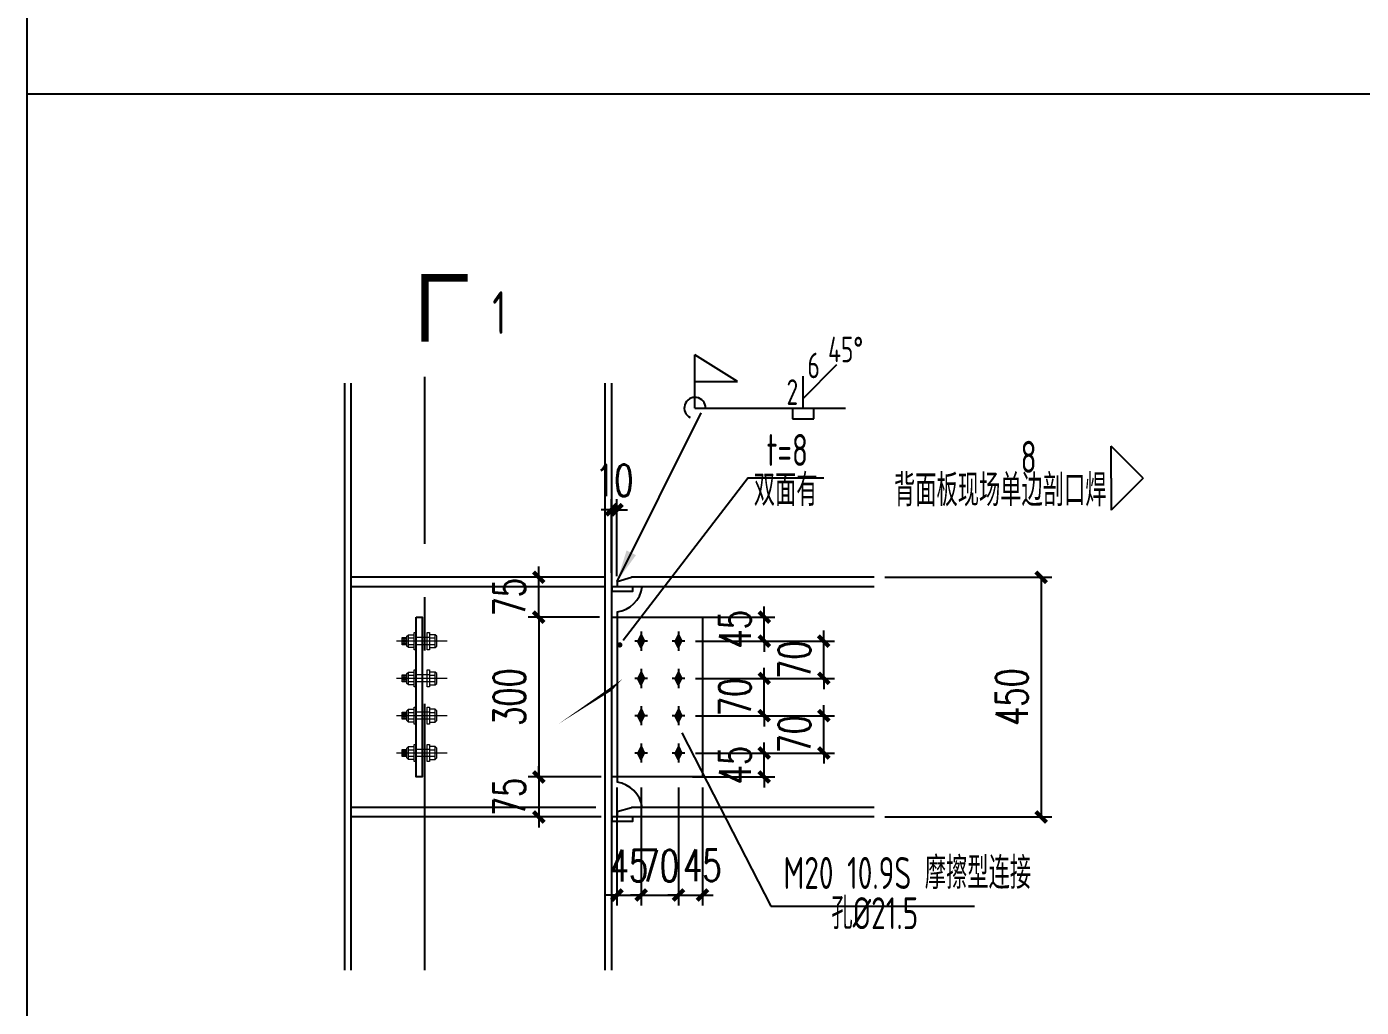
# Model space of a CAD drawing. Extents: x 180850 to 1399066, y 113487 to 334416.
# Drawn here: x 1336125 to 1348651, y 149933 to 159138 of the extents above; entities that cross this region are included whole.
import ezdxf
from ezdxf.enums import TextEntityAlignment as Align

# ---------------------------------------------------------------- set-up
doc = ezdxf.new("R2010")
doc.units = 0
doc.header["$LTSCALE"] = 1000
doc.linetypes.add('0$0$CENTERX2', pattern=[4, 2.5, -0.5, 0.5, -0.5])
doc.linetypes.add('ACAD_ISO02W100', pattern=[15, 12, -3])
doc.layers.add('6', color=253, linetype='Continuous', lineweight=13)
doc.layers.add('螺栓', color=15, linetype='Continuous', lineweight=18)
for name, color, linetype in [('AXIS', 3, 'Continuous'), ('BOLT', 251, 'Continuous'), ('DOTE', 1, 'Continuous'), ('GL', 150, 'Continuous'), ('GZ', 50, 'Continuous'), ('PUB_DIM', 3, 'Continuous'), ('PUB_TEXT', 7, 'Continuous'), ('PZ', 202, 'Continuous'), ('TEXT', 7, 'Continuous'), ('THIN', 7, 'Continuous'), ('WELD', 7, 'Continuous'), ('YCX', 90, 'Continuous')]:
    doc.layers.add(name, color=color, linetype=linetype)
doc.styles.add('_TCH_DIM_T3', font='SIMPLEX', dxfattribs={"width": 0.705882, "bigfont": 'GBCBIG'})
doc.styles.get("Standard").update_dxf_attribs({"font": 'gbenor.shx', "bigfont": 'gbcbig.shx'})
doc.styles.add('TSSD_Label', font='tssdeng.shx', dxfattribs={"width": 0.7, "bigfont": 'hztxt.shx'})
doc.styles.add('标准字体', font='tssdeng.shx', dxfattribs={"width": 0.7, "bigfont": 'tssdchn.shx'})
doc.dimstyles.new('TCH_100_5', dxfattribs={"dimtxt": 297.5, "dimasz": 100, "dimexe": 100, "dimexo": 100, "dimgap": 126.25, "dimtad": 1, "dimdec": 0, "dimlfac": 0.2, "dimzin": 0, "dimdsep": 46, "dimtxsty": '_TCH_DIM_T3', "dimblk": 'ARCHTICK', "dimcen": 0.09, "dimclrd": 126, "dimclre": 126, "dimclrt": 7, "dimazin": 2, "dimtfac": 1, "dimtdec": 0, "dimtix": 1, "dimtmove": 2, "dimatfit": 3, "dimfxl": 1, "dimtolj": 1, "dimtzin": 0, "dimarcsym": 0})
doc.dimstyles.new('TSSD_LEADER_STYLE_300.0', dxfattribs={"dimtxt": 0.18, "dimasz": 300, "dimexe": 0.18, "dimexo": 0.0625, "dimgap": 0.09, "dimtad": 0, "dimtih": 1, "dimtoh": 1, "dimdec": 4, "dimzin": 0, "dimdsep": 46, "dimtxsty": 'Standard', "dimcen": 0.09, "dimadec": 0, "dimazin": 0, "dimtfac": 1, "dimtdec": 4, "dimtofl": 0, "dimtmove": 0, "dimatfit": 3, "dimfxl": 1, "dimtolj": 1, "dimtzin": 0, "dimarcsym": 0})
pattern_1 = [(90, (1560675.541, -418984.673), (-21.2343996, 9e-12), []), (90, (1560664.924, -418984.673), (-21.2343996, 9e-12), [10.6171998, -5.3085999])]
pattern_2 = [(90, (1560675.541, -418984.673), (-21.2343996, 9e-12), []), (90, (1560664.924, -418984.673), (-21.2343996, 9e-12), [10.6171998, -5.3085999])]
pattern_3 = [(90, (1560675.541, -420034.673), (-21.2343996, 9e-12), []), (90, (1560664.924, -420034.673), (-21.2343996, 9e-12), [10.6171998, -5.3085999])]
pattern_4 = [(90, (1560675.541, -420034.673), (-21.2343996, 9e-12), []), (90, (1560664.924, -420034.673), (-21.2343996, 9e-12), [10.6171998, -5.3085999])]
pattern_5 = [(90, (1560675.541, -419334.673), (-21.2343996, 9e-12), []), (90, (1560664.924, -419334.673), (-21.2343996, 9e-12), [10.6171998, -5.3085999])]
pattern_6 = [(90, (1560675.541, -419334.673), (-21.2343996, 9e-12), []), (90, (1560664.924, -419334.673), (-21.2343996, 9e-12), [10.6171998, -5.3085999])]
pattern_7 = [(90, (1560675.541, -419684.673), (-21.2343996, 9e-12), []), (90, (1560664.924, -419684.673), (-21.2343996, 9e-12), [10.6171998, -5.3085999])]
pattern_8 = [(90, (1560675.541, -419684.673), (-21.2343996, 9e-12), []), (90, (1560664.924, -419684.673), (-21.2343996, 9e-12), [10.6171998, -5.3085999])]

# ---------------------------------------------------------------- blocks, each defined once
blk = doc.blocks.new('_WELD001')
at = {"linetype": 'ByBlock'}
h = blk.add_hatch(color=0, dxfattribs=at)
h.paths.add_polyline_path([(0.8, 0.5), (0, 1), (0, 0.5)], flags=16)
edge = h.paths.add_edge_path()
edge.add_line((0.8, 0.5), (0, 1))
edge.add_line((0, 0.5), (0.8, 0.5))
edge.add_line((0, 0), (0, 1))
at = {"color": 0, "linetype": 'ByBlock'}
for p, q in [((0, 0), (0, 1)), ((0.8, 0.5), (0, 1)), ((0, 0.5), (0.8, 0.5))]:
    blk.add_line(p, q, dxfattribs=at)
blk = doc.blocks.new('_WELD008')
at = {"color": 0, "linetype": 'ByBlock'}
for p, q in [((0, 0.3), (1.061, 1.361)), ((0, 0), (0, 1))]:
    blk.add_line(p, q, dxfattribs=at)
for tag, p in [('C', (1.286, 1.416)), ('B', (0.288, 0.856)), ('A', (-0.303, -0.009))]:
    blk.add_attdef(tag, text='', height=0.8, dxfattribs=at).set_placement(p, align=Align.CENTER)
blk = doc.blocks.new('_WELD002')
at = {"color": 0, "linetype": 'ByBlock'}
for p, q in [((0.5, 1), (0, 1)), ((0.5, 0), (0.5, 1)), ((0, 0), (0.5, 0))]:
    blk.add_line(p, q, dxfattribs=at)
blk = doc.blocks.new('_ArchTick')
at = {"color": 0, "linetype": 'ByBlock', "const_width": 0.4}
blk.add_lwpolyline([(-0.5, -0.5), (0.5, 0.5)], dxfattribs=at)
blk = doc.blocks.new('*D1523')
at = {"layer": 'AXIS', "color": 126, "linetype": 'ByBlock', "lineweight": -2, "transparency": 16777216}
for p, q in [((1344180, 153970), (1345746, 153970)), ((1345646, 153970), (1345646, 151720)), ((1344180, 151720), (1345746, 151720))]:
    blk.add_line(p, q, dxfattribs=at)
at = {"layer": 'Defpoints', "color": 0, "linetype": 'ByBlock', "transparency": 16777216}
for p in [(1344080, 153970), (1344080, 151720), (1345646, 151720)]:
    blk.add_point(p, dxfattribs=at)
at = {"layer": 'AXIS', "color": 126, "linetype": 'ByBlock', "lineweight": -2, "transparency": 16777216, "xscale": 100, "yscale": 100, "zscale": 100}
for p, rotation in [((1345646, 153970), 90), ((1345646, 151720), 270)]:
    blk.add_blockref('_ArchTick', p, dxfattribs=dict(at, rotation=rotation))
at = {"layer": 'AXIS', "color": 7, "linetype": 'ByBlock', "transparency": 16777216, "insert": (1345371, 152845), "char_height": 297.5, "attachment_point": 5, "rotation": 90, "style": '_TCH_DIM_T3'}
blk.add_mtext('\\A1;450', dxfattribs=at)
blk = doc.blocks.new('*D1524')
at = {"layer": 'AXIS', "color": 126, "linetype": 'ByBlock', "lineweight": -2, "transparency": 16777216}
for p, q in [((1341665, 151995), (1341665, 150887)), ((1341892, 151995), (1341892, 150887)), ((1341665, 150987), (1341565, 150987)), ((1341665, 150987), (1341892, 150987)), ((1341892, 150987), (1341992, 150987))]:
    blk.add_line(p, q, dxfattribs=at)
at = {"layer": 'Defpoints', "color": 0, "linetype": 'ByBlock', "transparency": 16777216}
for p in [(1341665, 152095), (1341892, 152095), (1341892, 150987)]:
    blk.add_point(p, dxfattribs=at)
at = {"layer": 'AXIS', "color": 126, "linetype": 'ByBlock', "lineweight": -2, "transparency": 16777216, "xscale": 100, "yscale": 100, "zscale": 100}
blk.add_blockref('_ArchTick', (1341665, 150987), dxfattribs=at)
at = {"layer": 'AXIS', "color": 126, "linetype": 'ByBlock', "lineweight": -2, "transparency": 16777216, "xscale": 100, "yscale": 100, "zscale": 100, "rotation": 180}
blk.add_blockref('_ArchTick', (1341892, 150987), dxfattribs=at)
at = {"layer": 'AXIS', "color": 7, "linetype": 'ByBlock', "transparency": 16777216, "insert": (1341778, 151262), "char_height": 297.5, "attachment_point": 5, "style": '_TCH_DIM_T3'}
blk.add_mtext('\\A1;45', dxfattribs=at)
blk = doc.blocks.new('*D1525')
at = {"layer": 'AXIS', "color": 126, "linetype": 'ByBlock', "lineweight": -2, "transparency": 16777216}
for p, q in [((1342242, 151995), (1342242, 150887)), ((1342467, 151995), (1342467, 150887)), ((1342242, 150987), (1342142, 150987)), ((1342242, 150987), (1342467, 150987)), ((1342467, 150987), (1342567, 150987))]:
    blk.add_line(p, q, dxfattribs=at)
at = {"layer": 'Defpoints', "color": 0, "linetype": 'ByBlock', "transparency": 16777216}
for p in [(1342242, 152095), (1342467, 152095), (1342467, 150987)]:
    blk.add_point(p, dxfattribs=at)
at = {"layer": 'AXIS', "color": 126, "linetype": 'ByBlock', "lineweight": -2, "transparency": 16777216, "xscale": 100, "yscale": 100, "zscale": 100}
blk.add_blockref('_ArchTick', (1342242, 150987), dxfattribs=at)
at = {"layer": 'AXIS', "color": 126, "linetype": 'ByBlock', "lineweight": -2, "transparency": 16777216, "xscale": 100, "yscale": 100, "zscale": 100, "rotation": 180}
blk.add_blockref('_ArchTick', (1342467, 150987), dxfattribs=at)
at = {"layer": 'AXIS', "color": 7, "linetype": 'ByBlock', "transparency": 16777216, "insert": (1342467, 151266), "char_height": 297.5, "attachment_point": 5, "style": '_TCH_DIM_T3'}
blk.add_mtext('\\A1;45', dxfattribs=at)
blk = doc.blocks.new('*D1526')
at = {"layer": 'AXIS', "color": 126, "linetype": 'ByBlock', "lineweight": -2, "transparency": 16777216}
for p, q in [((1341892, 151995), (1341892, 150887)), ((1342242, 151995), (1342242, 150887)), ((1341892, 150987), (1341792, 150987)), ((1341892, 150987), (1342242, 150987)), ((1342242, 150987), (1342342, 150987))]:
    blk.add_line(p, q, dxfattribs=at)
at = {"layer": 'Defpoints', "color": 0, "linetype": 'ByBlock', "transparency": 16777216}
for p in [(1341892, 152095), (1342242, 152095), (1342242, 150987)]:
    blk.add_point(p, dxfattribs=at)
at = {"layer": 'AXIS', "color": 126, "linetype": 'ByBlock', "lineweight": -2, "transparency": 16777216, "xscale": 100, "yscale": 100, "zscale": 100}
blk.add_blockref('_ArchTick', (1341892, 150987), dxfattribs=at)
at = {"layer": 'AXIS', "color": 126, "linetype": 'ByBlock', "lineweight": -2, "transparency": 16777216, "xscale": 100, "yscale": 100, "zscale": 100, "rotation": 180}
blk.add_blockref('_ArchTick', (1342242, 150987), dxfattribs=at)
at = {"layer": 'AXIS', "color": 7, "linetype": 'ByBlock', "transparency": 16777216, "insert": (1342067, 151262), "char_height": 297.5, "attachment_point": 5, "style": '_TCH_DIM_T3'}
blk.add_mtext('\\A1;70', dxfattribs=at)
blk = doc.blocks.new('*D1527')
at = {"layer": 'AXIS', "color": 126, "linetype": 'ByBlock', "lineweight": -2, "transparency": 16777216}
for p, q in [((1341615, 154010), (1341615, 154704)), ((1341665, 153980), (1341665, 154704)), ((1341615, 154604), (1341515, 154604)), ((1341665, 154604), (1341615, 154604)), ((1341665, 154604), (1341765, 154604))]:
    blk.add_line(p, q, dxfattribs=at)
at = {"layer": 'Defpoints', "color": 0, "linetype": 'ByBlock', "transparency": 16777216}
for p in [(1341615, 154604), (1341615, 153910), (1341665, 153880)]:
    blk.add_point(p, dxfattribs=at)
at = {"layer": 'AXIS', "color": 126, "linetype": 'ByBlock', "lineweight": -2, "transparency": 16777216, "xscale": 100, "yscale": 100, "zscale": 100}
blk.add_blockref('_ArchTick', (1341615, 154604), dxfattribs=at)
at = {"layer": 'AXIS', "color": 126, "linetype": 'ByBlock', "lineweight": -2, "transparency": 16777216, "xscale": 100, "yscale": 100, "zscale": 100, "rotation": 180}
blk.add_blockref('_ArchTick', (1341665, 154604), dxfattribs=at)
at = {"layer": 'AXIS', "color": 7, "linetype": 'ByBlock', "transparency": 16777216, "insert": (1341640, 154879), "char_height": 297.5, "attachment_point": 5, "style": '_TCH_DIM_T3'}
blk.add_mtext('\\A1;10', dxfattribs=at)
blk = doc.blocks.new('*D1528')
at = {"layer": 'AXIS', "color": 126, "linetype": 'ByBlock', "lineweight": -2, "transparency": 16777216}
for p, q in [((1343047, 152320), (1343047, 152420)), ((1342402, 152320), (1343147, 152320)), ((1343047, 152095), (1343047, 152320)), ((1342375, 152095), (1343147, 152095)), ((1343047, 152095), (1343047, 151995))]:
    blk.add_line(p, q, dxfattribs=at)
at = {"layer": 'Defpoints', "color": 0, "linetype": 'ByBlock', "transparency": 16777216}
for p in [(1342302, 152320), (1343047, 152320), (1342275, 152095)]:
    blk.add_point(p, dxfattribs=at)
at = {"layer": 'AXIS', "color": 126, "linetype": 'ByBlock', "lineweight": -2, "transparency": 16777216, "xscale": 100, "yscale": 100, "zscale": 100}
for p, rotation in [((1343047, 152320), 270), ((1343047, 152095), 90)]:
    blk.add_blockref('_ArchTick', p, dxfattribs=dict(at, rotation=rotation))
at = {"layer": 'AXIS', "color": 7, "linetype": 'ByBlock', "transparency": 16777216, "insert": (1342772, 152207), "char_height": 297.5, "attachment_point": 5, "rotation": 90, "style": '_TCH_DIM_T3'}
blk.add_mtext('\\A1;45', dxfattribs=at)
blk = doc.blocks.new('*D1529')
at = {"layer": 'AXIS', "color": 126, "linetype": 'ByBlock', "lineweight": -2, "transparency": 16777216}
for p, q in [((1343606, 152670), (1343606, 152770)), ((1342402, 152670), (1343706, 152670)), ((1343606, 152320), (1343606, 152670)), ((1342402, 152320), (1343706, 152320)), ((1343606, 152320), (1343606, 152220))]:
    blk.add_line(p, q, dxfattribs=at)
at = {"layer": 'Defpoints', "color": 0, "linetype": 'ByBlock', "transparency": 16777216}
for p in [(1342302, 152670), (1343606, 152670), (1342302, 152320)]:
    blk.add_point(p, dxfattribs=at)
at = {"layer": 'AXIS', "color": 126, "linetype": 'ByBlock', "lineweight": -2, "transparency": 16777216, "xscale": 100, "yscale": 100, "zscale": 100}
for p, rotation in [((1343606, 152670), 270), ((1343606, 152320), 90)]:
    blk.add_blockref('_ArchTick', p, dxfattribs=dict(at, rotation=rotation))
at = {"layer": 'AXIS', "color": 7, "linetype": 'ByBlock', "transparency": 16777216, "insert": (1343331, 152495), "char_height": 297.5, "attachment_point": 5, "rotation": 90, "style": '_TCH_DIM_T3'}
blk.add_mtext('\\A1;70', dxfattribs=at)
blk = doc.blocks.new('*D1530')
at = {"layer": 'AXIS', "color": 126, "linetype": 'ByBlock', "lineweight": -2, "transparency": 16777216}
for p, q in [((1343047, 153020), (1343047, 153120)), ((1342402, 153020), (1343147, 153020)), ((1343047, 152670), (1343047, 153020)), ((1342402, 152670), (1343147, 152670)), ((1343047, 152670), (1343047, 152570))]:
    blk.add_line(p, q, dxfattribs=at)
at = {"layer": 'Defpoints', "color": 0, "linetype": 'ByBlock', "transparency": 16777216}
for p in [(1342302, 153020), (1343047, 153020), (1342302, 152670)]:
    blk.add_point(p, dxfattribs=at)
at = {"layer": 'AXIS', "color": 126, "linetype": 'ByBlock', "lineweight": -2, "transparency": 16777216, "xscale": 100, "yscale": 100, "zscale": 100}
for p, rotation in [((1343047, 153020), 270), ((1343047, 152670), 90)]:
    blk.add_blockref('_ArchTick', p, dxfattribs=dict(at, rotation=rotation))
at = {"layer": 'AXIS', "color": 7, "linetype": 'ByBlock', "transparency": 16777216, "insert": (1342772, 152845), "char_height": 297.5, "attachment_point": 5, "rotation": 90, "style": '_TCH_DIM_T3'}
blk.add_mtext('\\A1;70', dxfattribs=at)
blk = doc.blocks.new('*D1531')
at = {"layer": 'AXIS', "color": 126, "linetype": 'ByBlock', "lineweight": -2, "transparency": 16777216}
for p, q in [((1343606, 153370), (1343606, 153470)), ((1342402, 153370), (1343706, 153370)), ((1343606, 153020), (1343606, 153370)), ((1342402, 153020), (1343706, 153020)), ((1343606, 153020), (1343606, 152920))]:
    blk.add_line(p, q, dxfattribs=at)
at = {"layer": 'Defpoints', "color": 0, "linetype": 'ByBlock', "transparency": 16777216}
for p in [(1342302, 153370), (1343606, 153370), (1342302, 153020)]:
    blk.add_point(p, dxfattribs=at)
at = {"layer": 'AXIS', "color": 126, "linetype": 'ByBlock', "lineweight": -2, "transparency": 16777216, "xscale": 100, "yscale": 100, "zscale": 100}
for p, rotation in [((1343606, 153370), 270), ((1343606, 153020), 90)]:
    blk.add_blockref('_ArchTick', p, dxfattribs=dict(at, rotation=rotation))
at = {"layer": 'AXIS', "color": 7, "linetype": 'ByBlock', "transparency": 16777216, "insert": (1343331, 153195), "char_height": 297.5, "attachment_point": 5, "rotation": 90, "style": '_TCH_DIM_T3'}
blk.add_mtext('\\A1;70', dxfattribs=at)
blk = doc.blocks.new('*D1532')
at = {"layer": 'AXIS', "color": 126, "linetype": 'ByBlock', "lineweight": -2, "transparency": 16777216}
for p, q in [((1342402, 153595), (1343147, 153595)), ((1343047, 153595), (1343047, 153695)), ((1343047, 153370), (1343047, 153595)), ((1342402, 153370), (1343147, 153370)), ((1343047, 153370), (1343047, 153270))]:
    blk.add_line(p, q, dxfattribs=at)
at = {"layer": 'Defpoints', "color": 0, "linetype": 'ByBlock', "transparency": 16777216}
for p in [(1342302, 153595), (1343047, 153595), (1342302, 153370)]:
    blk.add_point(p, dxfattribs=at)
at = {"layer": 'AXIS', "color": 126, "linetype": 'ByBlock', "lineweight": -2, "transparency": 16777216, "xscale": 100, "yscale": 100, "zscale": 100}
for p, rotation in [((1343047, 153595), 270), ((1343047, 153370), 90)]:
    blk.add_blockref('_ArchTick', p, dxfattribs=dict(at, rotation=rotation))
at = {"layer": 'AXIS', "color": 7, "linetype": 'ByBlock', "transparency": 16777216, "insert": (1342772, 153482), "char_height": 297.5, "attachment_point": 5, "rotation": 90, "style": '_TCH_DIM_T3'}
blk.add_mtext('\\A1;45', dxfattribs=at)
blk = doc.blocks.new('*D1533')
at = {"layer": 'AXIS', "color": 126, "linetype": 'ByBlock', "lineweight": -2, "transparency": 16777216}
for p, q in [((1341502, 153595), (1340831, 153595)), ((1340931, 153595), (1340931, 152095)), ((1341502, 152095), (1340831, 152095))]:
    blk.add_line(p, q, dxfattribs=at)
at = {"layer": 'Defpoints', "color": 0, "linetype": 'ByBlock', "transparency": 16777216}
for p in [(1341602, 153595), (1340931, 152095), (1341602, 152095)]:
    blk.add_point(p, dxfattribs=at)
at = {"layer": 'AXIS', "color": 126, "linetype": 'ByBlock', "lineweight": -2, "transparency": 16777216, "xscale": 100, "yscale": 100, "zscale": 100}
for p, rotation in [((1340931, 153595), 90), ((1340931, 152095), 270)]:
    blk.add_blockref('_ArchTick', p, dxfattribs=dict(at, rotation=rotation))
at = {"layer": 'AXIS', "color": 7, "linetype": 'ByBlock', "transparency": 16777216, "insert": (1340656, 152845), "char_height": 297.5, "attachment_point": 5, "rotation": 90, "style": '_TCH_DIM_T3'}
blk.add_mtext('\\A1;300', dxfattribs=at)
blk = doc.blocks.new('*D1534')
at = {"layer": 'AXIS', "color": 126, "linetype": 'ByBlock', "lineweight": -2, "transparency": 16777216}
for p, q in [((1341455, 153970), (1340831, 153970)), ((1340931, 153970), (1340931, 154070)), ((1340931, 153595), (1340931, 153970)), ((1341502, 153595), (1340831, 153595)), ((1340931, 153595), (1340931, 153495))]:
    blk.add_line(p, q, dxfattribs=at)
at = {"layer": 'Defpoints', "color": 0, "linetype": 'ByBlock', "transparency": 16777216}
for p in [(1340931, 153970), (1341555, 153970), (1341602, 153595)]:
    blk.add_point(p, dxfattribs=at)
at = {"layer": 'AXIS', "color": 126, "linetype": 'ByBlock', "lineweight": -2, "transparency": 16777216, "xscale": 100, "yscale": 100, "zscale": 100}
for p, rotation in [((1340931, 153970), 270), ((1340931, 153595), 90)]:
    blk.add_blockref('_ArchTick', p, dxfattribs=dict(at, rotation=rotation))
at = {"layer": 'AXIS', "color": 7, "linetype": 'ByBlock', "transparency": 16777216, "insert": (1340656, 153782), "char_height": 297.5, "attachment_point": 5, "rotation": 90, "style": '_TCH_DIM_T3'}
blk.add_mtext('\\A1;75', dxfattribs=at)
blk = doc.blocks.new('*D1535')
at = {"layer": 'AXIS', "color": 126, "linetype": 'ByBlock', "lineweight": -2, "transparency": 16777216}
for p, q in [((1341515, 152095), (1340831, 152095)), ((1340931, 152095), (1340931, 152195)), ((1340931, 152095), (1340931, 151720)), ((1341515, 151720), (1340831, 151720)), ((1340931, 151720), (1340931, 151620))]:
    blk.add_line(p, q, dxfattribs=at)
at = {"layer": 'Defpoints', "color": 0, "linetype": 'ByBlock', "transparency": 16777216}
for p in [(1341615, 152095), (1340931, 151720), (1341615, 151720)]:
    blk.add_point(p, dxfattribs=at)
at = {"layer": 'AXIS', "color": 126, "linetype": 'ByBlock', "lineweight": -2, "transparency": 16777216, "xscale": 100, "yscale": 100, "zscale": 100}
for p, rotation in [((1340931, 152095), 270), ((1340931, 151720), 90)]:
    blk.add_blockref('_ArchTick', p, dxfattribs=dict(at, rotation=rotation))
at = {"layer": 'AXIS', "color": 7, "linetype": 'ByBlock', "transparency": 16777216, "insert": (1340656, 151907), "char_height": 297.5, "attachment_point": 5, "rotation": 90, "style": '_TCH_DIM_T3'}
blk.add_mtext('\\A1;75', dxfattribs=at)

msp = doc.modelspace()

# ---------------------------------------------------------------- hatches: boundary and pattern name
at = {"layer": 'BOLT'}
for points in [[(1341891.64, 153429.98), (1341921.64, 153369.98), (1341891.64, 153309.98), (1341861.64, 153369.98)], [(1342241.64, 153429.98), (1342271.64, 153369.98), (1342241.64, 153309.98), (1342211.64, 153369.98)], [(1341891.64, 153079.98), (1341921.64, 153019.98), (1341891.64, 152959.98), (1341861.64, 153019.98)], [(1342241.64, 153079.98), (1342271.64, 153019.98), (1342241.64, 152959.98), (1342211.64, 153019.98)], [(1341891.64, 152729.98), (1341921.64, 152669.98), (1341891.64, 152609.98), (1341861.64, 152669.98)], [(1342241.64, 152729.98), (1342271.64, 152669.98), (1342241.64, 152609.98), (1342211.64, 152669.98)], [(1341891.64, 152379.98), (1341921.64, 152319.98), (1341891.64, 152259.98), (1341861.64, 152319.98)], [(1342241.64, 152379.98), (1342271.64, 152319.98), (1342241.64, 152259.98), (1342211.64, 152319.98)]]:
    msp.add_hatch(color=256, dxfattribs=at).paths.add_polyline_path(points)
at = {"layer": '螺栓'}
h = msp.add_hatch(dxfattribs=at)
h.set_pattern_fill('BRASS', color=256, scale=3.344, angle=90, style=0)
h.set_pattern_definition(pattern_1)
h.paths.add_polyline_path([(1339693.9, 153403.42), (1339648.08, 153403.42), (1339648.08, 153336.54), (1339693.9, 153336.54)])
h = msp.add_hatch(dxfattribs=at)
h.set_pattern_fill('BRASS', color=256, scale=3.344, angle=90, style=0)
h.set_pattern_definition(pattern_2)
h.paths.add_polyline_path([(1339693.9, 153403.42), (1339648.08, 153403.42), (1339648.08, 153336.54), (1339693.9, 153336.54)])
h = msp.add_hatch(dxfattribs=at)
h.set_pattern_fill('BRASS', color=256, scale=3.344, angle=90, style=0)
h.set_pattern_definition(pattern_1)
h.paths.add_polyline_path([(1339693.9, 153403.42), (1339648.08, 153403.42), (1339648.08, 153336.54), (1339693.9, 153336.54)])
h = msp.add_hatch(dxfattribs=at)
h.set_pattern_fill('BRASS', color=256, scale=3.344, angle=90, style=0)
h.set_pattern_definition(pattern_2)
h.paths.add_polyline_path([(1339693.9, 153403.42), (1339648.08, 153403.42), (1339648.08, 153336.54), (1339693.9, 153336.54)])
h = msp.add_hatch(dxfattribs=at)
h.set_pattern_fill('BRASS', color=256, scale=3.344, angle=90, style=0)
h.set_pattern_definition(pattern_5)
h.paths.add_polyline_path([(1339693.9, 153053.42), (1339648.08, 153053.42), (1339648.08, 152986.54), (1339693.9, 152986.54)])
h = msp.add_hatch(dxfattribs=at)
h.set_pattern_fill('BRASS', color=256, scale=3.344, angle=90, style=0)
h.set_pattern_definition(pattern_6)
h.paths.add_polyline_path([(1339693.9, 153053.42), (1339648.08, 153053.42), (1339648.08, 152986.54), (1339693.9, 152986.54)])
h = msp.add_hatch(dxfattribs=at)
h.set_pattern_fill('BRASS', color=256, scale=3.344, angle=90, style=0)
h.set_pattern_definition(pattern_5)
h.paths.add_polyline_path([(1339693.9, 153053.42), (1339648.08, 153053.42), (1339648.08, 152986.54), (1339693.9, 152986.54)])
h = msp.add_hatch(dxfattribs=at)
h.set_pattern_fill('BRASS', color=256, scale=3.344, angle=90, style=0)
h.set_pattern_definition(pattern_6)
h.paths.add_polyline_path([(1339693.9, 153053.42), (1339648.08, 153053.42), (1339648.08, 152986.54), (1339693.9, 152986.54)])
h = msp.add_hatch(dxfattribs=at)
h.set_pattern_fill('BRASS', color=256, scale=3.344, angle=90, style=0)
h.set_pattern_definition(pattern_7)
h.paths.add_polyline_path([(1339693.9, 152703.42), (1339648.08, 152703.42), (1339648.08, 152636.54), (1339693.9, 152636.54)])
h = msp.add_hatch(dxfattribs=at)
h.set_pattern_fill('BRASS', color=256, scale=3.344, angle=90, style=0)
h.set_pattern_definition(pattern_8)
h.paths.add_polyline_path([(1339693.9, 152703.42), (1339648.08, 152703.42), (1339648.08, 152636.54), (1339693.9, 152636.54)])
h = msp.add_hatch(dxfattribs=at)
h.set_pattern_fill('BRASS', color=256, scale=3.344, angle=90, style=0)
h.set_pattern_definition(pattern_7)
h.paths.add_polyline_path([(1339693.9, 152703.42), (1339648.08, 152703.42), (1339648.08, 152636.54), (1339693.9, 152636.54)])
h = msp.add_hatch(dxfattribs=at)
h.set_pattern_fill('BRASS', color=256, scale=3.344, angle=90, style=0)
h.set_pattern_definition(pattern_8)
h.paths.add_polyline_path([(1339693.9, 152703.42), (1339648.08, 152703.42), (1339648.08, 152636.54), (1339693.9, 152636.54)])
h = msp.add_hatch(dxfattribs=at)
h.set_pattern_fill('BRASS', color=256, scale=3.344, angle=90, style=0)
h.set_pattern_definition(pattern_3)
h.paths.add_polyline_path([(1339693.9, 152353.42), (1339648.08, 152353.42), (1339648.08, 152286.54), (1339693.9, 152286.54)])
h = msp.add_hatch(dxfattribs=at)
h.set_pattern_fill('BRASS', color=256, scale=3.344, angle=90, style=0)
h.set_pattern_definition(pattern_4)
h.paths.add_polyline_path([(1339693.9, 152353.42), (1339648.08, 152353.42), (1339648.08, 152286.54), (1339693.9, 152286.54)])
h = msp.add_hatch(dxfattribs=at)
h.set_pattern_fill('BRASS', color=256, scale=3.344, angle=90, style=0)
h.set_pattern_definition(pattern_3)
h.paths.add_polyline_path([(1339693.9, 152353.42), (1339648.08, 152353.42), (1339648.08, 152286.54), (1339693.9, 152286.54)])
h = msp.add_hatch(dxfattribs=at)
h.set_pattern_fill('BRASS', color=256, scale=3.344, angle=90, style=0)
h.set_pattern_definition(pattern_4)
h.paths.add_polyline_path([(1339693.9, 152353.42), (1339648.08, 152353.42), (1339648.08, 152286.54), (1339693.9, 152286.54)])

# ---------------------------------------------------------------- linework, layer by layer
at = {"layer": '6', "linetype": 'ACAD_ISO02W100', "ltscale": 2}
for p, q in [((1340072.19, 153369.98), (1339594.45, 153369.98)), ((1340072.19, 153019.98), (1339594.45, 153019.98)), ((1340072.19, 152669.98), (1339594.45, 152669.98)), ((1340072.19, 152319.98), (1339594.45, 152319.98))]:
    msp.add_line(p, q, dxfattribs=at)
at = {"layer": 'AXIS'}
for p, q in [((1336124.67, 197803.17), (1336124.67, 136924.44)), ((1336124.67, 158506.47), (1390581.03, 158506.47))]:
    msp.add_line(p, q, dxfattribs=at)
at = {"layer": 'BOLT'}
for p, q in [((1341891.64, 153459.98), (1341891.64, 153279.98)), ((1342241.64, 153459.98), (1342241.64, 153279.98)), ((1341951.64, 153369.98), (1341831.64, 153369.98)), ((1341891.64, 153429.98), (1341861.64, 153369.98)), ((1341891.64, 153309.98), (1341861.64, 153369.98)), ((1341891.64, 153429.98), (1341921.64, 153369.98)), ((1341891.64, 153309.98), (1341921.64, 153369.98)), ((1342301.64, 153369.98), (1342181.64, 153369.98)), ((1342241.64, 153429.98), (1342211.64, 153369.98)), ((1342241.64, 153309.98), (1342211.64, 153369.98)), ((1342241.64, 153429.98), (1342271.64, 153369.98)), ((1342241.64, 153309.98), (1342271.64, 153369.98)), ((1341891.64, 153079.98), (1341861.64, 153019.98)), ((1341891.64, 153109.98), (1341891.64, 152929.98)), ((1341891.64, 153079.98), (1341921.64, 153019.98)), ((1342241.64, 153079.98), (1342211.64, 153019.98)), ((1342241.64, 153109.98), (1342241.64, 152929.98)), ((1342241.64, 153079.98), (1342271.64, 153019.98)), ((1341951.64, 153019.98), (1341831.64, 153019.98)), ((1341891.64, 152959.98), (1341861.64, 153019.98)), ((1341891.64, 152959.98), (1341921.64, 153019.98)), ((1342301.64, 153019.98), (1342181.64, 153019.98)), ((1342241.64, 152959.98), (1342211.64, 153019.98)), ((1342241.64, 152959.98), (1342271.64, 153019.98)), ((1341891.64, 152729.98), (1341861.64, 152669.98)), ((1341891.64, 152759.98), (1341891.64, 152579.98)), ((1341891.64, 152729.98), (1341921.64, 152669.98)), ((1342241.64, 152729.98), (1342211.64, 152669.98)), ((1342241.64, 152759.98), (1342241.64, 152579.98)), ((1342241.64, 152729.98), (1342271.64, 152669.98)), ((1341951.64, 152669.98), (1341831.64, 152669.98)), ((1341891.64, 152609.98), (1341861.64, 152669.98)), ((1341891.64, 152609.98), (1341921.64, 152669.98)), ((1342301.64, 152669.98), (1342181.64, 152669.98)), ((1342241.64, 152609.98), (1342211.64, 152669.98)), ((1342241.64, 152609.98), (1342271.64, 152669.98)), ((1341891.64, 152379.98), (1341861.64, 152319.98)), ((1341891.64, 152409.98), (1341891.64, 152229.98)), ((1341891.64, 152379.98), (1341921.64, 152319.98)), ((1342241.64, 152379.98), (1342211.64, 152319.98)), ((1342241.64, 152409.98), (1342241.64, 152229.98)), ((1342241.64, 152379.98), (1342271.64, 152319.98)), ((1341951.64, 152319.98), (1341831.64, 152319.98)), ((1341891.64, 152259.98), (1341861.64, 152319.98)), ((1341891.64, 152259.98), (1341921.64, 152319.98)), ((1342301.64, 152319.98), (1342181.64, 152319.98)), ((1342241.64, 152259.98), (1342211.64, 152319.98)), ((1342241.64, 152259.98), (1342271.64, 152319.98))]:
    msp.add_line(p, q, dxfattribs=at)
at = {"layer": 'DOTE', "color": 8, "linetype": '0$0$CENTERX2'}
msp.add_line((1339859.98, 150282.79), (1339859.98, 155850.64), dxfattribs=at)
at = {"layer": 'GL'}
for p, q in [((1341555.2, 153969.98), (1339169.98, 153969.98)), ((1341665.2, 153931.48), (1341802.66, 153969.98)), ((1344079.63, 153969.98), (1341802.66, 153969.98)), ((1341554.78, 153879.98), (1339169.98, 153879.98)), ((1344079.63, 153879.98), (1341664.83, 153879.98)), ((1341665.2, 153931.48), (1341665.2, 153879.98)), ((1341665.2, 153644.14), (1341665.2, 152044.98)), ((1341465.94, 151809.98), (1339169.98, 151809.98)), ((1341463.44, 151719.98), (1339169.98, 151719.98)), ((1344079.63, 151719.98), (1341665.24, 151719.98)), ((1341665.25, 151772.36), (1341802.65, 151809.98)), ((1341665.25, 151772.36), (1341665.25, 151720.04)), ((1344079.63, 151809.98), (1341802.65, 151809.98))]:
    msp.add_line(p, q, dxfattribs=at)
for points in [[(1341615.2, 153879.98), (1341615.2, 153839.98), (1341815.2, 153839.98), (1341815.2, 153879.98)], [(1341615.2, 151719.98), (1341615.2, 151679.98), (1341815.2, 151679.98), (1341815.2, 151719.98)]]:
    msp.add_lwpolyline(points, close=True, dxfattribs=at)
for centre, start, end in [((1341628.39, 153917.36), 277.672402, 352.206558), ((1341628.39, 151772.59), 7.793436, 82.327598)]:
    msp.add_arc(centre, 275.69, start, end, dxfattribs=at)
at = {"layer": 'GZ'}
for p, q in [((1339109.98, 150282.79), (1339109.98, 155791.87)), ((1339169.98, 150282.79), (1339169.98, 155791.87)), ((1341555.2, 150282.79), (1341555.2, 155791.87)), ((1341615.2, 150282.79), (1341615.2, 155791.87))]:
    msp.add_line(p, q, dxfattribs=at)
at = {"layer": 'PUB_DIM', "const_width": 70}
msp.add_lwpolyline([(1339863.89, 156180.3), (1339863.89, 156780.3), (1340263.89, 156780.3)], dxfattribs=at)
at = {"layer": 'PZ'}
for points in [[(1339781.65, 153594.98), (1339834.98, 153594.98), (1339834.98, 152094.98), (1339781.65, 152094.98)], [(1341615.2, 153594.98), (1342466.64, 153594.98), (1342466.64, 152094.98), (1341615.2, 152094.98)]]:
    msp.add_lwpolyline(points, close=True, dxfattribs=at)
at = {"layer": 'TEXT'}
for p, q in [((1346304.08, 154899.86), (1346304.08, 155199.86)), ((1346604.08, 154899.86), (1346304.08, 155199.86)), ((1346304.08, 154899.86), (1346304.08, 154599.86)), ((1346604.08, 154899.86), (1346304.08, 154599.86))]:
    msp.add_line(p, q, dxfattribs=at)
at = {"layer": 'THIN'}
msp.add_lwpolyline([(1341615.2, 152906.17, 0, 100, 0), (1341905.77, 153147.06, 0, 0, 0), (1344402.63, 154899.86, 0, 0, 0), (1346704.08, 154899.86, 0, 0, 0)], format="xyseb", dxfattribs=at)
at = {"layer": 'WELD'}
msp.add_line((1342396.61, 155558.16), (1343811.17, 155558.16), dxfattribs=at)
msp.add_arc((1342396.61, 155558.16), 100, 0, 243.380567, dxfattribs=at)
at = {"layer": 'YCX'}
for p, q in [((1342897.37, 154901.63), (1341723.23, 153374.93)), ((1342897.37, 154901.63), (1343605.01, 154901.63)), ((1342273.48, 152509.98), (1343109.92, 150882.23)), ((1343109.92, 150882.23), (1345020.55, 150882.23))]:
    msp.add_line(p, q, dxfattribs=at)
at = {"layer": 'YCX', "const_width": 25}
msp.add_lwpolyline([(1341678.89, 153334.93, 1), (1341703.89, 153334.93, 1)], format="xyb", close=True, dxfattribs=at)
at = {"layer": '螺栓'}
for p, q in [((1339884.98, 153450.23), (1339905.05, 153450.23)), ((1339884.98, 153450.23), (1339905.05, 153450.23)), ((1339884.98, 153450.23), (1339905.05, 153450.23)), ((1339884.98, 153450.23), (1339905.05, 153450.23)), ((1339708.08, 153309.78), (1339708.08, 153430.17)), ((1339708.08, 153400.07), (1339761.59, 153400.07)), ((1339708.08, 153339.88), (1339761.59, 153339.88)), ((1339905.05, 153403.42), (1339781.65, 153403.42)), ((1339905.05, 153336.54), (1339781.65, 153336.54)), ((1339905.05, 153400.07), (1339958.55, 153400.07)), ((1339905.05, 153339.88), (1339958.55, 153339.88)), ((1339958.55, 153309.78), (1339958.55, 153430.17)), ((1339708.08, 152959.78), (1339708.08, 153080.17)), ((1339884.98, 153100.23), (1339905.05, 153100.23)), ((1339884.98, 153100.23), (1339905.05, 153100.23)), ((1339884.98, 153100.23), (1339905.05, 153100.23)), ((1339884.98, 153100.23), (1339905.05, 153100.23)), ((1339958.55, 152959.78), (1339958.55, 153080.17)), ((1339708.08, 153050.07), (1339761.59, 153050.07)), ((1339708.08, 152989.88), (1339761.59, 152989.88)), ((1339905.05, 153053.42), (1339781.65, 153053.42)), ((1339905.05, 152986.54), (1339781.65, 152986.54)), ((1339905.05, 153050.07), (1339958.55, 153050.07)), ((1339905.05, 152989.88), (1339958.55, 152989.88)), ((1339708.08, 152609.78), (1339708.08, 152730.17)), ((1339708.08, 152700.07), (1339761.59, 152700.07)), ((1339905.05, 152703.42), (1339781.65, 152703.42)), ((1339884.98, 152750.23), (1339905.05, 152750.23)), ((1339884.98, 152750.23), (1339905.05, 152750.23)), ((1339884.98, 152750.23), (1339905.05, 152750.23)), ((1339884.98, 152750.23), (1339905.05, 152750.23)), ((1339905.05, 152700.07), (1339958.55, 152700.07)), ((1339958.55, 152609.78), (1339958.55, 152730.17)), ((1339708.08, 152639.88), (1339761.59, 152639.88)), ((1339905.05, 152636.54), (1339781.65, 152636.54)), ((1339905.05, 152639.88), (1339958.55, 152639.88)), ((1339708.08, 152259.78), (1339708.08, 152380.17)), ((1339708.08, 152350.07), (1339761.59, 152350.07)), ((1339905.05, 152353.42), (1339781.65, 152353.42)), ((1339884.98, 152400.23), (1339905.05, 152400.23)), ((1339884.98, 152400.23), (1339905.05, 152400.23)), ((1339884.98, 152400.23), (1339905.05, 152400.23)), ((1339884.98, 152400.23), (1339905.05, 152400.23)), ((1339905.05, 152350.07), (1339958.55, 152350.07)), ((1339958.55, 152259.78), (1339958.55, 152380.17)), ((1339708.08, 152289.88), (1339761.59, 152289.88)), ((1339905.05, 152286.54), (1339781.65, 152286.54)), ((1339905.05, 152289.88), (1339958.55, 152289.88))]:
    msp.add_line(p, q, dxfattribs=at)
for points in [[(1339781.65, 153289.72), (1339761.59, 153289.72), (1339761.59, 153450.23), (1339781.65, 153450.23)], [(1339905.05, 153289.72), (1339884.98, 153289.72), (1339884.98, 153450.23), (1339905.05, 153450.23)], [(1339781.65, 152939.72), (1339761.59, 152939.72), (1339761.59, 153100.23), (1339781.65, 153100.23)], [(1339905.05, 152939.72), (1339884.98, 152939.72), (1339884.98, 153100.23), (1339905.05, 153100.23)], [(1339781.65, 152589.72), (1339761.59, 152589.72), (1339761.59, 152750.23), (1339781.65, 152750.23)], [(1339905.05, 152589.72), (1339884.98, 152589.72), (1339884.98, 152750.23), (1339905.05, 152750.23)], [(1339781.65, 152239.72), (1339761.59, 152239.72), (1339761.59, 152400.23), (1339781.65, 152400.23)], [(1339905.05, 152239.72), (1339884.98, 152239.72), (1339884.98, 152400.23), (1339905.05, 152400.23)]]:
    msp.add_lwpolyline(points, close=True, dxfattribs=at)
for points in [[(1339693.9, 153336.54), (1339648.08, 153336.54), (1339648.08, 153403.42), (1339693.9, 153403.42)], [(1339761.59, 153309.78), (1339708.08, 153309.78), (1339693.9, 153323.97), (1339693.9, 153415.98), (1339708.08, 153430.17), (1339761.59, 153430.17)], [(1339905.05, 153309.78), (1339958.55, 153309.78), (1339972.74, 153323.97), (1339972.74, 153415.98), (1339958.55, 153430.17), (1339905.05, 153430.17)], [(1339761.59, 152959.78), (1339708.08, 152959.78), (1339693.9, 152973.97), (1339693.9, 153065.98), (1339708.08, 153080.17), (1339761.59, 153080.17)], [(1339905.05, 152959.78), (1339958.55, 152959.78), (1339972.74, 152973.97), (1339972.74, 153065.98), (1339958.55, 153080.17), (1339905.05, 153080.17)], [(1339693.9, 152986.54), (1339648.08, 152986.54), (1339648.08, 153053.42), (1339693.9, 153053.42)], [(1339693.9, 152636.54), (1339648.08, 152636.54), (1339648.08, 152703.42), (1339693.9, 152703.42)], [(1339761.59, 152609.78), (1339708.08, 152609.78), (1339693.9, 152623.97), (1339693.9, 152715.98), (1339708.08, 152730.17), (1339761.59, 152730.17)], [(1339905.05, 152609.78), (1339958.55, 152609.78), (1339972.74, 152623.97), (1339972.74, 152715.98), (1339958.55, 152730.17), (1339905.05, 152730.17)], [(1339693.9, 152286.54), (1339648.08, 152286.54), (1339648.08, 152353.42), (1339693.9, 152353.42)], [(1339761.59, 152259.78), (1339708.08, 152259.78), (1339693.9, 152273.97), (1339693.9, 152365.98), (1339708.08, 152380.17), (1339761.59, 152380.17)], [(1339905.05, 152259.78), (1339958.55, 152259.78), (1339972.74, 152273.97), (1339972.74, 152365.98), (1339958.55, 152380.17), (1339905.05, 152380.17)]]:
    msp.add_lwpolyline(points, dxfattribs=at)

# ---------------------------------------------------------------- block references
at = {"layer": 'WELD'}
ref = msp.add_blockref('_WELD008', (1343411.17, 155558.16), dxfattribs=dict(at, xscale=300.0000001500005, yscale=300.0000001500005, zscale=300.0000001500005))
ref.add_attrib('6', '6', dxfattribs={"height": 240, "style": 'TSSD_Label', "width": 0.7}).set_placement((1343511.17, 155958.16), align=Align.MIDDLE_CENTER)
ref.add_attrib('2', '2', dxfattribs={"height": 240, "style": 'TSSD_Label', "width": 0.7}).set_placement((1343311.17, 155708.16), align=Align.MIDDLE_CENTER)
ref.add_attrib('45%%d', '45%%d', dxfattribs={"height": 240, "style": 'TSSD_Label', "width": 0.7}).set_placement((1343811.17, 156108.16), align=Align.MIDDLE_CENTER)
at = {"layer": 'WELD', "xscale": 500.0000002500008, "yscale": 500.0000002500008, "zscale": 500.0000002500008}
msp.add_blockref('_WELD001', (1342396.61, 155558.16), dxfattribs=at)
at = {"layer": 'WELD', "xscale": 200.0000001000003, "yscale": 200.0000001000003, "zscale": 200.0000001000003, "rotation": 270}
msp.add_blockref('_WELD002', (1343311.17, 155558.16), dxfattribs=at)

# ---------------------------------------------------------------- texts
at = {"layer": 'PUB_TEXT', "style": '标准字体', "width": 0.7}
msp.add_text('1', height=400, dxfattribs=at).set_placement((1340561.23, 156453.48), align=Align.MIDDLE_CENTER)
at = {"layer": 'TEXT', "style": '标准字体', "width": 0.7}
for s, p in [('t=8', (1343263.36, 154924.43)), ('双面有', (1343248.16, 154548.92)), ('背面板现场单边剖口焊', (1345262.37, 154546.84)), ('M20 10.9S 摩擦型连接', (1344389.78, 150953.88)), ('孔%%c21.5', (1344085.04, 150576.39))]:
    msp.add_text(s, height=300, dxfattribs=at).set_placement(p, align=Align.BOTTOM_CENTER)
msp.add_text('8', height=300, dxfattribs=at).set_placement((1345452.74, 154949.86))

# ---------------------------------------------------------------- dimensions: what is measured, and where the dimension line sits
at = {"layer": 'AXIS', "linetype": 'ByBlock'}
for base, p1, p2, picture, middle in [((1341615.2, 154604.06), (1341665.2, 153879.98), (1341615.2, 153909.98), '*D1527', (1341640.2, 154879.06)), ((1341891.64, 150986.56), (1341665.2, 152094.98), (1341891.64, 152094.98), '*D1524', (1341778.42, 151261.56)), ((1342241.64, 150986.56), (1341891.64, 152094.98), (1342241.64, 152094.98), '*D1526', (1342066.64, 151261.56))]:
    dim = msp.add_linear_dim(base=base, p1=p1, p2=p2, dimstyle='TCH_100_5', dxfattribs=at)
    dim.commit()
    dim.dimension.update_dxf_attribs({"geometry": picture, "text_midpoint": middle})
for base, p1, p2, picture, middle in [((1340931.1, 153969.98), (1341601.64, 153594.98), (1341555.2, 153969.98), '*D1534', (1340656.1, 153782.48)), ((1345645.94, 151719.98), (1344079.63, 153969.98), (1344079.63, 151719.98), '*D1523', (1345370.94, 152844.98)), ((1343046.61, 153594.98), (1342301.64, 153369.98), (1342301.64, 153594.98), '*D1532', (1342771.61, 153482.48)), ((1340931.1, 152094.98), (1341601.64, 153594.98), (1341601.64, 152094.98), '*D1533', (1340656.1, 152844.98)), ((1343606.17, 153369.98), (1342301.64, 153019.98), (1342301.64, 153369.98), '*D1531', (1343331.17, 153194.98)), ((1343046.61, 153019.98), (1342301.64, 152669.98), (1342301.64, 153019.98), '*D1530', (1342771.61, 152844.98)), ((1343606.17, 152669.98), (1342301.64, 152319.98), (1342301.64, 152669.98), '*D1529', (1343331.17, 152494.98)), ((1343046.61, 152319.98), (1342274.88, 152094.98), (1342301.64, 152319.98), '*D1528', (1342771.61, 152207.48)), ((1340931.1, 151719.98), (1341615.2, 152094.98), (1341615.2, 151719.98), '*D1535', (1340656.1, 151907.48))]:
    dim = msp.add_linear_dim(base=base, p1=p1, p2=p2, angle=90, dimstyle='TCH_100_5', dxfattribs=at)
    dim.commit()
    dim.dimension.update_dxf_attribs({"geometry": picture, "text_midpoint": middle})
dim = msp.add_linear_dim(base=(1342466.64, 150986.56), p1=(1342241.64, 152094.98), p2=(1342466.64, 152094.98), dimstyle='TCH_100_5', dxfattribs=at)
dim.commit()
dim.dimension.update_dxf_attribs({"geometry": '*D1525', "text_midpoint": (1342466.64, 151265.77), "dimtype": 160})

# ---------------------------------------------------------------- leaders
at = {"layer": 'WELD'}
msp.add_leader([(1341665.2, 153931.48), (1342455, 155514.31)], dimstyle='TSSD_LEADER_STYLE_300.0', dxfattribs=at)

doc.saveas('drawing.dxf')
